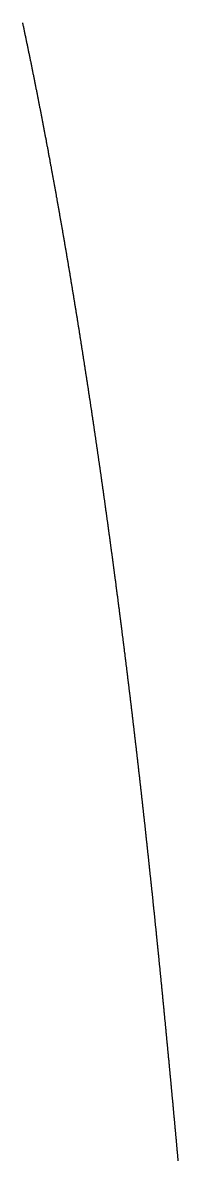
# Model space of a CAD drawing. Header units: millimetres. Extents: x 88 to 97873, y 32 to 55088.
# Drawn here: x 49180.89 to 49183.61, y 5207.1 to 5226.94 of the extents above; entities that cross this region are included whole.
import ezdxf

# ---------------------------------------------------------------- set-up
doc = ezdxf.new("R2010")
doc.units = ezdxf.units.MM
doc.header["$LTSCALE"] = 0.3

msp = doc.modelspace()

# ---------------------------------------------------------------- linework, layer by layer
msp.add_lwpolyline([(49183.61, 5207.093), (49183.608, 5207.106), (49183.607, 5207.12), (49183.606, 5207.134), (49183.605, 5207.147), (49183.603, 5207.161), (49183.602, 5207.175), (49183.601, 5207.188), (49183.6, 5207.202), (49183.599, 5207.216), (49183.597, 5207.229), (49183.596, 5207.243), (49183.595, 5207.257), (49183.593, 5207.271), (49183.592, 5207.284), (49183.591, 5207.298), (49183.59, 5207.312), (49183.588, 5207.325), (49183.587, 5207.339), (49183.586, 5207.353), (49183.585, 5207.367), (49183.583, 5207.38), (49183.582, 5207.394), (49183.581, 5207.408), (49183.58, 5207.421), (49183.578, 5207.435), (49183.577, 5207.449), (49183.576, 5207.462), (49183.575, 5207.476), (49183.573, 5207.49), (49183.572, 5207.504), (49183.571, 5207.517), (49183.57, 5207.531), (49183.568, 5207.545), (49183.567, 5207.559), (49183.566, 5207.572), (49183.565, 5207.586), (49183.563, 5207.6), (49183.562, 5207.613), (49183.561, 5207.627), (49183.56, 5207.641), (49183.558, 5207.655), (49183.557, 5207.668), (49183.556, 5207.682), (49183.554, 5207.696), (49183.553, 5207.71), (49183.552, 5207.723), (49183.551, 5207.737), (49183.549, 5207.751), (49183.548, 5207.765), (49183.547, 5207.778), (49183.546, 5207.792), (49183.544, 5207.806), (49183.543, 5207.819), (49183.542, 5207.833), (49183.541, 5207.847), (49183.539, 5207.861), (49183.538, 5207.874), (49183.537, 5207.888), (49183.535, 5207.902), (49183.534, 5207.916), (49183.533, 5207.929), (49183.532, 5207.943), (49183.53, 5207.957), (49183.529, 5207.971), (49183.528, 5207.984), (49183.527, 5207.998), (49183.525, 5208.012), (49183.524, 5208.026), (49183.523, 5208.04), (49183.521, 5208.053), (49183.52, 5208.067), (49183.519, 5208.081), (49183.518, 5208.095), (49183.516, 5208.108), (49183.515, 5208.122), (49183.514, 5208.136), (49183.512, 5208.15), (49183.511, 5208.163), (49183.51, 5208.177), (49183.509, 5208.191), (49183.507, 5208.205), (49183.506, 5208.218), (49183.505, 5208.232), (49183.503, 5208.246), (49183.502, 5208.26), (49183.501, 5208.274), (49183.5, 5208.287), (49183.498, 5208.301), (49183.497, 5208.315), (49183.496, 5208.329), (49183.494, 5208.343), (49183.493, 5208.356), (49183.492, 5208.37), (49183.491, 5208.384), (49183.489, 5208.398), (49183.488, 5208.411), (49183.487, 5208.425), (49183.485, 5208.439), (49183.484, 5208.453), (49183.483, 5208.467), (49183.481, 5208.48), (49183.48, 5208.494), (49183.479, 5208.508), (49183.478, 5208.522), (49183.476, 5208.536), (49183.475, 5208.549), (49183.474, 5208.563), (49183.472, 5208.577), (49183.471, 5208.591), (49183.47, 5208.605), (49183.468, 5208.618), (49183.467, 5208.632), (49183.466, 5208.646), (49183.465, 5208.66), (49183.463, 5208.674), (49183.462, 5208.688), (49183.461, 5208.701), (49183.459, 5208.715), (49183.458, 5208.729), (49183.457, 5208.743), (49183.455, 5208.757), (49183.454, 5208.77), (49183.453, 5208.784), (49183.451, 5208.798), (49183.45, 5208.812), (49183.449, 5208.826), (49183.448, 5208.84), (49183.446, 5208.853), (49183.445, 5208.867), (49183.444, 5208.881), (49183.442, 5208.895), (49183.441, 5208.909), (49183.44, 5208.923), (49183.438, 5208.936), (49183.437, 5208.95), (49183.436, 5208.964), (49183.434, 5208.978), (49183.433, 5208.992), (49183.432, 5209.006), (49183.43, 5209.019), (49183.429, 5209.033), (49183.428, 5209.047), (49183.426, 5209.061), (49183.425, 5209.075), (49183.424, 5209.089), (49183.422, 5209.102), (49183.421, 5209.116), (49183.42, 5209.13), (49183.418, 5209.144), (49183.417, 5209.158), (49183.416, 5209.172), (49183.414, 5209.186), (49183.413, 5209.199), (49183.412, 5209.213), (49183.411, 5209.227), (49183.409, 5209.241), (49183.408, 5209.255), (49183.407, 5209.269), (49183.405, 5209.283), (49183.404, 5209.297), (49183.403, 5209.31), (49183.401, 5209.324), (49183.4, 5209.338), (49183.398, 5209.352), (49183.397, 5209.366), (49183.396, 5209.38), (49183.394, 5209.394), (49183.393, 5209.408), (49183.392, 5209.421), (49183.39, 5209.435), (49183.389, 5209.449), (49183.388, 5209.463), (49183.386, 5209.477), (49183.385, 5209.491), (49183.384, 5209.505), (49183.382, 5209.519), (49183.381, 5209.532), (49183.38, 5209.546), (49183.378, 5209.56), (49183.377, 5209.574), (49183.376, 5209.588), (49183.374, 5209.602), (49183.373, 5209.616), (49183.372, 5209.63), (49183.37, 5209.644), (49183.369, 5209.658), (49183.368, 5209.671), (49183.366, 5209.685), (49183.365, 5209.699), (49183.363, 5209.713), (49183.362, 5209.727), (49183.361, 5209.741), (49183.359, 5209.755), (49183.358, 5209.769), (49183.357, 5209.783), (49183.355, 5209.797), (49183.354, 5209.811), (49183.353, 5209.824), (49183.351, 5209.838), (49183.35, 5209.852), (49183.349, 5209.866), (49183.347, 5209.88), (49183.346, 5209.894), (49183.344, 5209.908), (49183.343, 5209.922), (49183.342, 5209.936), (49183.34, 5209.95), (49183.339, 5209.964), (49183.338, 5209.978), (49183.336, 5209.992), (49183.335, 5210.006), (49183.333, 5210.019), (49183.332, 5210.033), (49183.331, 5210.047), (49183.329, 5210.061), (49183.328, 5210.075), (49183.327, 5210.089), (49183.325, 5210.103), (49183.324, 5210.117), (49183.322, 5210.131), (49183.321, 5210.145), (49183.32, 5210.159), (49183.318, 5210.173), (49183.317, 5210.187), (49183.316, 5210.201), (49183.314, 5210.215), (49183.313, 5210.229), (49183.311, 5210.243), (49183.31, 5210.257), (49183.309, 5210.271), (49183.307, 5210.285), (49183.306, 5210.299), (49183.304, 5210.312), (49183.303, 5210.326), (49183.302, 5210.34), (49183.3, 5210.354), (49183.299, 5210.368), (49183.297, 5210.382), (49183.296, 5210.396), (49183.295, 5210.41), (49183.293, 5210.424), (49183.292, 5210.438), (49183.291, 5210.452), (49183.289, 5210.466), (49183.288, 5210.48), (49183.286, 5210.494), (49183.285, 5210.508), (49183.284, 5210.522), (49183.282, 5210.536), (49183.281, 5210.55), (49183.279, 5210.564), (49183.278, 5210.578), (49183.276, 5210.592), (49183.275, 5210.606), (49183.274, 5210.62), (49183.272, 5210.634), (49183.271, 5210.648), (49183.269, 5210.662), (49183.268, 5210.676), (49183.267, 5210.69), (49183.265, 5210.704), (49183.264, 5210.718), (49183.262, 5210.732), (49183.261, 5210.746), (49183.26, 5210.76), (49183.258, 5210.774), (49183.257, 5210.788), (49183.255, 5210.802), (49183.254, 5210.816), (49183.252, 5210.83), (49183.251, 5210.844), (49183.25, 5210.858), (49183.248, 5210.872), (49183.247, 5210.886), (49183.245, 5210.9), (49183.244, 5210.914), (49183.242, 5210.928), (49183.241, 5210.942), (49183.24, 5210.957), (49183.238, 5210.971), (49183.237, 5210.985), (49183.235, 5210.999), (49183.234, 5211.013), (49183.232, 5211.027), (49183.231, 5211.041), (49183.23, 5211.055), (49183.228, 5211.069), (49183.227, 5211.083), (49183.225, 5211.097), (49183.224, 5211.111), (49183.222, 5211.125), (49183.221, 5211.139), (49183.22, 5211.153), (49183.218, 5211.167), (49183.217, 5211.181), (49183.215, 5211.195), (49183.214, 5211.209), (49183.212, 5211.223), (49183.211, 5211.237), (49183.209, 5211.252), (49183.208, 5211.266), (49183.207, 5211.28), (49183.205, 5211.294), (49183.204, 5211.308), (49183.202, 5211.322), (49183.201, 5211.336), (49183.199, 5211.35), (49183.198, 5211.364), (49183.196, 5211.378), (49183.195, 5211.392), (49183.193, 5211.406), (49183.192, 5211.42), (49183.191, 5211.435), (49183.189, 5211.449), (49183.188, 5211.463), (49183.186, 5211.477), (49183.185, 5211.491), (49183.183, 5211.505), (49183.182, 5211.519), (49183.18, 5211.533), (49183.179, 5211.547), (49183.177, 5211.561), (49183.176, 5211.575), (49183.174, 5211.59), (49183.173, 5211.604), (49183.172, 5211.618), (49183.17, 5211.632), (49183.169, 5211.646), (49183.167, 5211.66), (49183.166, 5211.674), (49183.164, 5211.688), (49183.163, 5211.702), (49183.161, 5211.717), (49183.16, 5211.731), (49183.158, 5211.745), (49183.157, 5211.759), (49183.155, 5211.773), (49183.154, 5211.787), (49183.152, 5211.801), (49183.151, 5211.815), (49183.149, 5211.83), (49183.148, 5211.844), (49183.146, 5211.858), (49183.145, 5211.872), (49183.143, 5211.886), (49183.142, 5211.9), (49183.14, 5211.914), (49183.139, 5211.929), (49183.137, 5211.943), (49183.136, 5211.957), (49183.134, 5211.971), (49183.133, 5211.985), (49183.131, 5211.999), (49183.13, 5212.013), (49183.128, 5212.028), (49183.127, 5212.042), (49183.125, 5212.056), (49183.124, 5212.07), (49183.122, 5212.084), (49183.121, 5212.098), (49183.119, 5212.113), (49183.118, 5212.127), (49183.116, 5212.141), (49183.115, 5212.155), (49183.113, 5212.169), (49183.112, 5212.183), (49183.11, 5212.198), (49183.109, 5212.212), (49183.107, 5212.226), (49183.106, 5212.24), (49183.104, 5212.254), (49183.103, 5212.268), (49183.101, 5212.283), (49183.1, 5212.297), (49183.098, 5212.311), (49183.097, 5212.325), (49183.095, 5212.339), (49183.094, 5212.354), (49183.092, 5212.368), (49183.091, 5212.382), (49183.089, 5212.396), (49183.088, 5212.41), (49183.086, 5212.425), (49183.084, 5212.439), (49183.083, 5212.453), (49183.081, 5212.467), (49183.08, 5212.481), (49183.078, 5212.496), (49183.077, 5212.51), (49183.075, 5212.524), (49183.074, 5212.538), (49183.072, 5212.552), (49183.071, 5212.567), (49183.069, 5212.581), (49183.068, 5212.595), (49183.066, 5212.609), (49183.065, 5212.624), (49183.063, 5212.638), (49183.061, 5212.652), (49183.06, 5212.666), (49183.058, 5212.68), (49183.057, 5212.695), (49183.055, 5212.709), (49183.054, 5212.723), (49183.052, 5212.737), (49183.051, 5212.752), (49183.049, 5212.766), (49183.047, 5212.78), (49183.046, 5212.794), (49183.044, 5212.809), (49183.043, 5212.823), (49183.041, 5212.837), (49183.04, 5212.851), (49183.038, 5212.866), (49183.037, 5212.88), (49183.035, 5212.894), (49183.033, 5212.908), (49183.032, 5212.923), (49183.03, 5212.937), (49183.029, 5212.951), (49183.027, 5212.965), (49183.026, 5212.98), (49183.024, 5212.994), (49183.022, 5213.008), (49183.021, 5213.022), (49183.019, 5213.037), (49183.018, 5213.051), (49183.016, 5213.065), (49183.015, 5213.08), (49183.013, 5213.094), (49183.011, 5213.108), (49183.01, 5213.122), (49183.008, 5213.137), (49183.007, 5213.151), (49183.005, 5213.165), (49183.003, 5213.18), (49183.002, 5213.194), (49183, 5213.208), (49182.999, 5213.223), (49182.997, 5213.237), (49182.996, 5213.251), (49182.994, 5213.265), (49182.992, 5213.28), (49182.991, 5213.294), (49182.989, 5213.308), (49182.988, 5213.323), (49182.986, 5213.337), (49182.984, 5213.351), (49182.983, 5213.366), (49182.981, 5213.38), (49182.98, 5213.394), (49182.978, 5213.409), (49182.976, 5213.423), (49182.975, 5213.437), (49182.973, 5213.452), (49182.972, 5213.466), (49182.97, 5213.48), (49182.968, 5213.495), (49182.967, 5213.509), (49182.965, 5213.523), (49182.963, 5213.538), (49182.962, 5213.552), (49182.96, 5213.566), (49182.959, 5213.581), (49182.957, 5213.595), (49182.955, 5213.609), (49182.954, 5213.624), (49182.952, 5213.638), (49182.951, 5213.652), (49182.949, 5213.667), (49182.947, 5213.681), (49182.946, 5213.695), (49182.944, 5213.71), (49182.942, 5213.724), (49182.941, 5213.738), (49182.939, 5213.753), (49182.937, 5213.767), (49182.936, 5213.782), (49182.934, 5213.796), (49182.933, 5213.81), (49182.931, 5213.825), (49182.929, 5213.839), (49182.928, 5213.853), (49182.926, 5213.868), (49182.924, 5213.882), (49182.923, 5213.897), (49182.921, 5213.911), (49182.919, 5213.925), (49182.918, 5213.94), (49182.916, 5213.954), (49182.914, 5213.969), (49182.913, 5213.983), (49182.911, 5213.997), (49182.91, 5214.012), (49182.908, 5214.026), (49182.906, 5214.041), (49182.905, 5214.055), (49182.903, 5214.069), (49182.901, 5214.084), (49182.9, 5214.098), (49182.898, 5214.113), (49182.896, 5214.127), (49182.895, 5214.141), (49182.893, 5214.156), (49182.891, 5214.17), (49182.89, 5214.185), (49182.888, 5214.199), (49182.886, 5214.214), (49182.885, 5214.228), (49182.883, 5214.242), (49182.881, 5214.257), (49182.88, 5214.271), (49182.878, 5214.286), (49182.876, 5214.3), (49182.874, 5214.315), (49182.873, 5214.329), (49182.871, 5214.343), (49182.869, 5214.358), (49182.868, 5214.372), (49182.866, 5214.387), (49182.864, 5214.401), (49182.863, 5214.416), (49182.861, 5214.43), (49182.859, 5214.445), (49182.858, 5214.459), (49182.856, 5214.474), (49182.854, 5214.488), (49182.853, 5214.503), (49182.851, 5214.517), (49182.849, 5214.531), (49182.847, 5214.546), (49182.846, 5214.56), (49182.844, 5214.575), (49182.842, 5214.589), (49182.841, 5214.604), (49182.839, 5214.618), (49182.837, 5214.633), (49182.835, 5214.647), (49182.834, 5214.662), (49182.832, 5214.676), (49182.83, 5214.691), (49182.829, 5214.705), (49182.827, 5214.72), (49182.825, 5214.734), (49182.823, 5214.749), (49182.822, 5214.763), (49182.82, 5214.778), (49182.818, 5214.792), (49182.817, 5214.807), (49182.815, 5214.821), (49182.813, 5214.836), (49182.811, 5214.85), (49182.81, 5214.865), (49182.808, 5214.879), (49182.806, 5214.894), (49182.804, 5214.908), (49182.803, 5214.923), (49182.801, 5214.937), (49182.799, 5214.952), (49182.798, 5214.966), (49182.796, 5214.981), (49182.794, 5214.996), (49182.792, 5215.01), (49182.791, 5215.025), (49182.789, 5215.039), (49182.787, 5215.054), (49182.785, 5215.068), (49182.784, 5215.083), (49182.782, 5215.097), (49182.78, 5215.112), (49182.778, 5215.126), (49182.777, 5215.141), (49182.775, 5215.156), (49182.773, 5215.17), (49182.771, 5215.185), (49182.77, 5215.199), (49182.768, 5215.214), (49182.766, 5215.228), (49182.764, 5215.243), (49182.762, 5215.258), (49182.761, 5215.272), (49182.759, 5215.287), (49182.757, 5215.301), (49182.755, 5215.316), (49182.754, 5215.33), (49182.752, 5215.345), (49182.75, 5215.36), (49182.748, 5215.374), (49182.747, 5215.389), (49182.745, 5215.403), (49182.743, 5215.418), (49182.741, 5215.433), (49182.739, 5215.447), (49182.738, 5215.462), (49182.736, 5215.476), (49182.734, 5215.491), (49182.732, 5215.506), (49182.73, 5215.52), (49182.729, 5215.535), (49182.727, 5215.549), (49182.725, 5215.564), (49182.723, 5215.579), (49182.721, 5215.593), (49182.72, 5215.608), (49182.718, 5215.623), (49182.716, 5215.637), (49182.714, 5215.652), (49182.712, 5215.666), (49182.711, 5215.681), (49182.709, 5215.696), (49182.707, 5215.71), (49182.705, 5215.725), (49182.703, 5215.74), (49182.702, 5215.754), (49182.7, 5215.769), (49182.698, 5215.784), (49182.696, 5215.798), (49182.694, 5215.813), (49182.693, 5215.827), (49182.691, 5215.842), (49182.689, 5215.857), (49182.687, 5215.871), (49182.685, 5215.886), (49182.683, 5215.901), (49182.682, 5215.915), (49182.68, 5215.93), (49182.678, 5215.945), (49182.676, 5215.959), (49182.674, 5215.974), (49182.672, 5215.989), (49182.671, 5216.003), (49182.669, 5216.018), (49182.667, 5216.033), (49182.665, 5216.048), (49182.663, 5216.062), (49182.661, 5216.077), (49182.659, 5216.092), (49182.658, 5216.106), (49182.656, 5216.121), (49182.654, 5216.136), (49182.652, 5216.15), (49182.65, 5216.165), (49182.648, 5216.18), (49182.647, 5216.195), (49182.645, 5216.209), (49182.643, 5216.224), (49182.641, 5216.239), (49182.639, 5216.253), (49182.637, 5216.268), (49182.635, 5216.283), (49182.633, 5216.298), (49182.632, 5216.312), (49182.63, 5216.327), (49182.628, 5216.342), (49182.626, 5216.356), (49182.624, 5216.371), (49182.622, 5216.386), (49182.62, 5216.401), (49182.619, 5216.415), (49182.617, 5216.43), (49182.615, 5216.445), (49182.613, 5216.46), (49182.611, 5216.474), (49182.609, 5216.489), (49182.607, 5216.504), (49182.605, 5216.519), (49182.603, 5216.533), (49182.602, 5216.548), (49182.6, 5216.563), (49182.598, 5216.578), (49182.596, 5216.593), (49182.594, 5216.607), (49182.592, 5216.622), (49182.59, 5216.637), (49182.588, 5216.652), (49182.586, 5216.666), (49182.584, 5216.681), (49182.583, 5216.696), (49182.581, 5216.711), (49182.579, 5216.726), (49182.577, 5216.74), (49182.575, 5216.755), (49182.573, 5216.77), (49182.571, 5216.785), (49182.569, 5216.8), (49182.567, 5216.814), (49182.565, 5216.829), (49182.563, 5216.844), (49182.561, 5216.859), (49182.56, 5216.874), (49182.558, 5216.888), (49182.556, 5216.903), (49182.554, 5216.918), (49182.552, 5216.933), (49182.55, 5216.948), (49182.548, 5216.962), (49182.546, 5216.977), (49182.544, 5216.992), (49182.542, 5217.007), (49182.54, 5217.022), (49182.538, 5217.037), (49182.536, 5217.051), (49182.534, 5217.066), (49182.532, 5217.081), (49182.53, 5217.096), (49182.528, 5217.111), (49182.527, 5217.126), (49182.525, 5217.141), (49182.523, 5217.155), (49182.521, 5217.17), (49182.519, 5217.185), (49182.517, 5217.2), (49182.515, 5217.215), (49182.513, 5217.23), (49182.511, 5217.245), (49182.509, 5217.259), (49182.507, 5217.274), (49182.505, 5217.289), (49182.503, 5217.304), (49182.501, 5217.319), (49182.499, 5217.334), (49182.497, 5217.349), (49182.495, 5217.364), (49182.493, 5217.379), (49182.491, 5217.393), (49182.489, 5217.408), (49182.487, 5217.423), (49182.485, 5217.438), (49182.483, 5217.453), (49182.481, 5217.468), (49182.479, 5217.483), (49182.477, 5217.498), (49182.475, 5217.513), (49182.473, 5217.528), (49182.471, 5217.542), (49182.469, 5217.557), (49182.467, 5217.572), (49182.465, 5217.587), (49182.463, 5217.602), (49182.461, 5217.617), (49182.459, 5217.632), (49182.457, 5217.647), (49182.455, 5217.662), (49182.453, 5217.677), (49182.451, 5217.692), (49182.449, 5217.707), (49182.447, 5217.722), (49182.445, 5217.737), (49182.443, 5217.752), (49182.441, 5217.767), (49182.439, 5217.781), (49182.437, 5217.796), (49182.435, 5217.811), (49182.433, 5217.826), (49182.431, 5217.841), (49182.429, 5217.856), (49182.427, 5217.871), (49182.425, 5217.886), (49182.423, 5217.901), (49182.421, 5217.916), (49182.419, 5217.931), (49182.417, 5217.946), (49182.415, 5217.961), (49182.413, 5217.976), (49182.411, 5217.991), (49182.409, 5218.006), (49182.406, 5218.021), (49182.404, 5218.036), (49182.402, 5218.051), (49182.4, 5218.066), (49182.398, 5218.081), (49182.396, 5218.096), (49182.394, 5218.111), (49182.392, 5218.126), (49182.39, 5218.141), (49182.388, 5218.156), (49182.386, 5218.171), (49182.384, 5218.186), (49182.382, 5218.201), (49182.38, 5218.216), (49182.378, 5218.231), (49182.376, 5218.246), (49182.373, 5218.261), (49182.371, 5218.276), (49182.369, 5218.291), (49182.367, 5218.306), (49182.365, 5218.321), (49182.363, 5218.337), (49182.361, 5218.352), (49182.359, 5218.367), (49182.357, 5218.382), (49182.355, 5218.397), (49182.353, 5218.412), (49182.35, 5218.427), (49182.348, 5218.442), (49182.346, 5218.457), (49182.344, 5218.472), (49182.342, 5218.487), (49182.34, 5218.502), (49182.338, 5218.517), (49182.336, 5218.532), (49182.334, 5218.547), (49182.332, 5218.562), (49182.329, 5218.578), (49182.327, 5218.593), (49182.325, 5218.608), (49182.323, 5218.623), (49182.321, 5218.638), (49182.319, 5218.653), (49182.317, 5218.668), (49182.315, 5218.683), (49182.312, 5218.698), (49182.31, 5218.713), (49182.308, 5218.729), (49182.306, 5218.744), (49182.304, 5218.759), (49182.302, 5218.774), (49182.3, 5218.789), (49182.298, 5218.804), (49182.295, 5218.819), (49182.293, 5218.834), (49182.291, 5218.85), (49182.289, 5218.865), (49182.287, 5218.88), (49182.285, 5218.895), (49182.283, 5218.91), (49182.28, 5218.925), (49182.278, 5218.94), (49182.276, 5218.956), (49182.274, 5218.971), (49182.272, 5218.986), (49182.27, 5219.001), (49182.267, 5219.016), (49182.265, 5219.031), (49182.263, 5219.046), (49182.261, 5219.062), (49182.259, 5219.077), (49182.257, 5219.092), (49182.254, 5219.107), (49182.252, 5219.122), (49182.25, 5219.137), (49182.248, 5219.153), (49182.246, 5219.168), (49182.244, 5219.183), (49182.241, 5219.198), (49182.239, 5219.213), (49182.237, 5219.229), (49182.235, 5219.244), (49182.233, 5219.259), (49182.23, 5219.274), (49182.228, 5219.289), (49182.226, 5219.305), (49182.224, 5219.32), (49182.222, 5219.335), (49182.219, 5219.35), (49182.217, 5219.365), (49182.215, 5219.381), (49182.213, 5219.396), (49182.211, 5219.411), (49182.208, 5219.426), (49182.206, 5219.442), (49182.204, 5219.457), (49182.202, 5219.472), (49182.199, 5219.487), (49182.197, 5219.503), (49182.195, 5219.518), (49182.193, 5219.533), (49182.191, 5219.548), (49182.188, 5219.564), (49182.186, 5219.579), (49182.184, 5219.594), (49182.182, 5219.609), (49182.179, 5219.625), (49182.177, 5219.64), (49182.175, 5219.655), (49182.173, 5219.67), (49182.17, 5219.686), (49182.168, 5219.701), (49182.166, 5219.716), (49182.164, 5219.732), (49182.161, 5219.747), (49182.159, 5219.762), (49182.157, 5219.777), (49182.155, 5219.793), (49182.152, 5219.808), (49182.15, 5219.823), (49182.148, 5219.839), (49182.146, 5219.854), (49182.143, 5219.869), (49182.141, 5219.884), (49182.139, 5219.9), (49182.137, 5219.915), (49182.134, 5219.93), (49182.132, 5219.946), (49182.13, 5219.961), (49182.128, 5219.976), (49182.125, 5219.992), (49182.123, 5220.007), (49182.121, 5220.022), (49182.118, 5220.038), (49182.116, 5220.053), (49182.114, 5220.068), (49182.112, 5220.084), (49182.109, 5220.099), (49182.107, 5220.114), (49182.105, 5220.13), (49182.102, 5220.145), (49182.1, 5220.16), (49182.098, 5220.176), (49182.095, 5220.191), (49182.093, 5220.207), (49182.091, 5220.222), (49182.088, 5220.237), (49182.086, 5220.253), (49182.084, 5220.268), (49182.082, 5220.283), (49182.079, 5220.299), (49182.077, 5220.314), (49182.075, 5220.33), (49182.072, 5220.345), (49182.07, 5220.36), (49182.068, 5220.376), (49182.065, 5220.391), (49182.063, 5220.406), (49182.061, 5220.422), (49182.058, 5220.437), (49182.056, 5220.453), (49182.054, 5220.468), (49182.051, 5220.483), (49182.049, 5220.499), (49182.047, 5220.514), (49182.044, 5220.53), (49182.042, 5220.545), (49182.04, 5220.561), (49182.037, 5220.576), (49182.035, 5220.591), (49182.032, 5220.607), (49182.03, 5220.622), (49182.028, 5220.638), (49182.025, 5220.653), (49182.023, 5220.669), (49182.021, 5220.684), (49182.018, 5220.699), (49182.016, 5220.715), (49182.014, 5220.73), (49182.011, 5220.746), (49182.009, 5220.761), (49182.006, 5220.777), (49182.004, 5220.792), (49182.002, 5220.808), (49181.999, 5220.823), (49181.997, 5220.838), (49181.995, 5220.854), (49181.992, 5220.869), (49181.99, 5220.885), (49181.987, 5220.9), (49181.985, 5220.916), (49181.983, 5220.931), (49181.98, 5220.947), (49181.978, 5220.962), (49181.975, 5220.978), (49181.973, 5220.993), (49181.971, 5221.009), (49181.968, 5221.024), (49181.966, 5221.04), (49181.963, 5221.055), (49181.961, 5221.071), (49181.958, 5221.086), (49181.956, 5221.102), (49181.954, 5221.117), (49181.951, 5221.133), (49181.949, 5221.148), (49181.946, 5221.164), (49181.944, 5221.179), (49181.941, 5221.195), (49181.939, 5221.21), (49181.937, 5221.226), (49181.934, 5221.241), (49181.932, 5221.257), (49181.929, 5221.272), (49181.927, 5221.288), (49181.924, 5221.303), (49181.922, 5221.319), (49181.92, 5221.334), (49181.917, 5221.35), (49181.915, 5221.365), (49181.912, 5221.381), (49181.91, 5221.396), (49181.907, 5221.412), (49181.905, 5221.427), (49181.902, 5221.443), (49181.9, 5221.458), (49181.897, 5221.474), (49181.895, 5221.489), (49181.892, 5221.505), (49181.89, 5221.52), (49181.888, 5221.536), (49181.885, 5221.552), (49181.883, 5221.567), (49181.88, 5221.583), (49181.878, 5221.598), (49181.875, 5221.614), (49181.873, 5221.629), (49181.87, 5221.645), (49181.868, 5221.66), (49181.865, 5221.676), (49181.863, 5221.691), (49181.86, 5221.707), (49181.858, 5221.723), (49181.855, 5221.738), (49181.853, 5221.754), (49181.85, 5221.769), (49181.848, 5221.785), (49181.845, 5221.8), (49181.843, 5221.816), (49181.84, 5221.832), (49181.838, 5221.847), (49181.835, 5221.863), (49181.833, 5221.878), (49181.83, 5221.894), (49181.828, 5221.909), (49181.825, 5221.925), (49181.822, 5221.94), (49181.82, 5221.956), (49181.817, 5221.972), (49181.815, 5221.987), (49181.812, 5222.003), (49181.81, 5222.018), (49181.807, 5222.034), (49181.805, 5222.05), (49181.802, 5222.065), (49181.8, 5222.081), (49181.797, 5222.096), (49181.795, 5222.112), (49181.792, 5222.127), (49181.789, 5222.143), (49181.787, 5222.159), (49181.784, 5222.174), (49181.782, 5222.19), (49181.779, 5222.205), (49181.777, 5222.221), (49181.774, 5222.237), (49181.771, 5222.252), (49181.769, 5222.268), (49181.766, 5222.283), (49181.764, 5222.299), (49181.761, 5222.315), (49181.759, 5222.33), (49181.756, 5222.346), (49181.753, 5222.361), (49181.751, 5222.377), (49181.748, 5222.393), (49181.746, 5222.408), (49181.743, 5222.424), (49181.741, 5222.439), (49181.738, 5222.455), (49181.735, 5222.471), (49181.733, 5222.486), (49181.73, 5222.502), (49181.728, 5222.517), (49181.725, 5222.533), (49181.722, 5222.549), (49181.72, 5222.564), (49181.717, 5222.58), (49181.714, 5222.595), (49181.712, 5222.611), (49181.709, 5222.627), (49181.707, 5222.642), (49181.704, 5222.658), (49181.701, 5222.673), (49181.699, 5222.689), (49181.696, 5222.705), (49181.693, 5222.72), (49181.691, 5222.736), (49181.688, 5222.752), (49181.686, 5222.767), (49181.683, 5222.783), (49181.68, 5222.798), (49181.678, 5222.814), (49181.675, 5222.83), (49181.672, 5222.845), (49181.67, 5222.861), (49181.667, 5222.876), (49181.664, 5222.892), (49181.662, 5222.908), (49181.659, 5222.923), (49181.656, 5222.939), (49181.654, 5222.955), (49181.651, 5222.97), (49181.648, 5222.986), (49181.646, 5223.001), (49181.643, 5223.017), (49181.64, 5223.033), (49181.638, 5223.048), (49181.635, 5223.064), (49181.632, 5223.08), (49181.63, 5223.095), (49181.627, 5223.111), (49181.624, 5223.126), (49181.622, 5223.142), (49181.619, 5223.158), (49181.616, 5223.173), (49181.614, 5223.189), (49181.611, 5223.205), (49181.608, 5223.22), (49181.605, 5223.236), (49181.603, 5223.251), (49181.6, 5223.267), (49181.597, 5223.283), (49181.595, 5223.298), (49181.592, 5223.314), (49181.589, 5223.329), (49181.586, 5223.345), (49181.584, 5223.361), (49181.581, 5223.376), (49181.578, 5223.392), (49181.576, 5223.408), (49181.573, 5223.423), (49181.57, 5223.439), (49181.567, 5223.454), (49181.565, 5223.47), (49181.562, 5223.486), (49181.559, 5223.501), (49181.556, 5223.517), (49181.554, 5223.533), (49181.551, 5223.548), (49181.548, 5223.564), (49181.545, 5223.579), (49181.543, 5223.595), (49181.54, 5223.611), (49181.537, 5223.626), (49181.534, 5223.642), (49181.532, 5223.658), (49181.529, 5223.673), (49181.526, 5223.689), (49181.523, 5223.704), (49181.521, 5223.72), (49181.518, 5223.736), (49181.515, 5223.751), (49181.512, 5223.767), (49181.509, 5223.783), (49181.507, 5223.798), (49181.504, 5223.814), (49181.501, 5223.829), (49181.498, 5223.845), (49181.496, 5223.861), (49181.493, 5223.876), (49181.49, 5223.892), (49181.487, 5223.908), (49181.484, 5223.923), (49181.482, 5223.939), (49181.479, 5223.954), (49181.476, 5223.97), (49181.473, 5223.986), (49181.47, 5224.001), (49181.468, 5224.017), (49181.465, 5224.032), (49181.462, 5224.048), (49181.459, 5224.064), (49181.456, 5224.079), (49181.453, 5224.095), (49181.451, 5224.11), (49181.448, 5224.126), (49181.445, 5224.142), (49181.442, 5224.157), (49181.439, 5224.173), (49181.436, 5224.189), (49181.434, 5224.204), (49181.431, 5224.22), (49181.428, 5224.235), (49181.425, 5224.251), (49181.422, 5224.267), (49181.419, 5224.282), (49181.417, 5224.298), (49181.414, 5224.313), (49181.411, 5224.329), (49181.408, 5224.345), (49181.405, 5224.36), (49181.402, 5224.376), (49181.399, 5224.391), (49181.397, 5224.407), (49181.394, 5224.423), (49181.391, 5224.438), (49181.388, 5224.454), (49181.385, 5224.469), (49181.382, 5224.485), (49181.379, 5224.501), (49181.376, 5224.516), (49181.374, 5224.532), (49181.371, 5224.547), (49181.368, 5224.563), (49181.365, 5224.578), (49181.362, 5224.594), (49181.359, 5224.61), (49181.356, 5224.625), (49181.353, 5224.641), (49181.35, 5224.656), (49181.347, 5224.672), (49181.345, 5224.688), (49181.342, 5224.703), (49181.339, 5224.719), (49181.336, 5224.734), (49181.333, 5224.75), (49181.33, 5224.765), (49181.327, 5224.781), (49181.324, 5224.797), (49181.321, 5224.812), (49181.318, 5224.828), (49181.315, 5224.843), (49181.312, 5224.859), (49181.309, 5224.874), (49181.307, 5224.89), (49181.304, 5224.906), (49181.301, 5224.921), (49181.298, 5224.937), (49181.295, 5224.952), (49181.292, 5224.968), (49181.289, 5224.983), (49181.286, 5224.999), (49181.283, 5225.014), (49181.28, 5225.03), (49181.277, 5225.046), (49181.274, 5225.061), (49181.271, 5225.077), (49181.268, 5225.092), (49181.265, 5225.108), (49181.262, 5225.123), (49181.259, 5225.139), (49181.256, 5225.154), (49181.253, 5225.17), (49181.25, 5225.185), (49181.247, 5225.201), (49181.244, 5225.216), (49181.241, 5225.232), (49181.238, 5225.248), (49181.235, 5225.263), (49181.232, 5225.279), (49181.229, 5225.294), (49181.226, 5225.31), (49181.223, 5225.325), (49181.22, 5225.341), (49181.217, 5225.356), (49181.214, 5225.372), (49181.211, 5225.387), (49181.208, 5225.403), (49181.205, 5225.418), (49181.202, 5225.434), (49181.199, 5225.449), (49181.196, 5225.465), (49181.193, 5225.48), (49181.19, 5225.496), (49181.187, 5225.511), (49181.184, 5225.527), (49181.181, 5225.542), (49181.178, 5225.558), (49181.175, 5225.573), (49181.172, 5225.589), (49181.169, 5225.604), (49181.166, 5225.62), (49181.163, 5225.635), (49181.16, 5225.651), (49181.157, 5225.666), (49181.154, 5225.682), (49181.151, 5225.697), (49181.147, 5225.713), (49181.144, 5225.728), (49181.141, 5225.744), (49181.138, 5225.759), (49181.135, 5225.775), (49181.132, 5225.79), (49181.129, 5225.806), (49181.126, 5225.821), (49181.123, 5225.837), (49181.12, 5225.852), (49181.117, 5225.867), (49181.114, 5225.883), (49181.111, 5225.898), (49181.107, 5225.914), (49181.104, 5225.929), (49181.101, 5225.945), (49181.098, 5225.96), (49181.095, 5225.976), (49181.092, 5225.991), (49181.089, 5226.007), (49181.086, 5226.022), (49181.083, 5226.037), (49181.079, 5226.053), (49181.076, 5226.068), (49181.073, 5226.084), (49181.07, 5226.099), (49181.067, 5226.115), (49181.064, 5226.13), (49181.061, 5226.145), (49181.058, 5226.161), (49181.054, 5226.176), (49181.051, 5226.192), (49181.048, 5226.207), (49181.045, 5226.222), (49181.042, 5226.238), (49181.039, 5226.253), (49181.036, 5226.269), (49181.032, 5226.284), (49181.029, 5226.3), (49181.026, 5226.315), (49181.023, 5226.33), (49181.02, 5226.346), (49181.017, 5226.361), (49181.014, 5226.376), (49181.01, 5226.392), (49181.007, 5226.407), (49181.004, 5226.423), (49181.001, 5226.438), (49180.998, 5226.453), (49180.994, 5226.469), (49180.991, 5226.484), (49180.988, 5226.499), (49180.985, 5226.515), (49180.982, 5226.53), (49180.979, 5226.546), (49180.975, 5226.561), (49180.972, 5226.576), (49180.969, 5226.592), (49180.966, 5226.607), (49180.963, 5226.622), (49180.959, 5226.638), (49180.956, 5226.653), (49180.953, 5226.668), (49180.95, 5226.684), (49180.946, 5226.699), (49180.943, 5226.714), (49180.94, 5226.73), (49180.937, 5226.745), (49180.934, 5226.76), (49180.93, 5226.776), (49180.927, 5226.791), (49180.924, 5226.806), (49180.921, 5226.822), (49180.917, 5226.837), (49180.914, 5226.852), (49180.911, 5226.867), (49180.908, 5226.883), (49180.904, 5226.898), (49180.901, 5226.913), (49180.898, 5226.929), (49180.895, 5226.944)])

doc.saveas('drawing.dxf')
